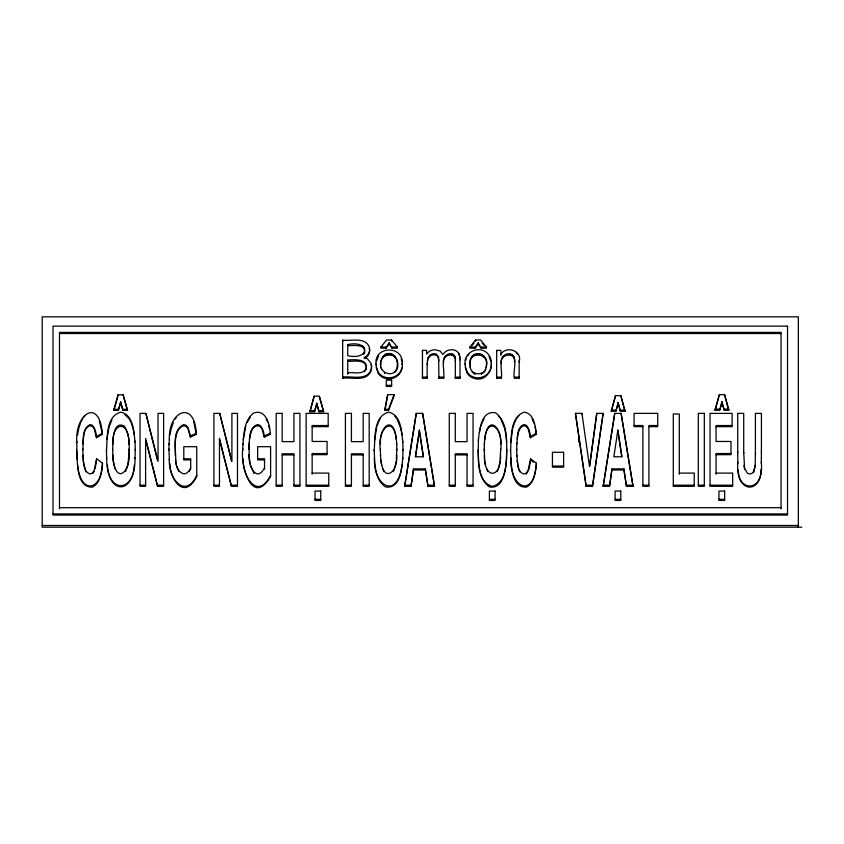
<?xml version="1.0" encoding="UTF-8"?>
<svg xmlns="http://www.w3.org/2000/svg" width="844" height="844" viewBox="0 0 844 844"><rect width="100%" height="100%" fill="white"/><g stroke="black" fill="none" stroke-linecap="round" stroke-linejoin="round"><path stroke-width="1.27" d="M371.086 364.534A11.194 10.814 0 0 1 370.421 372.373C364.882 381.857 351.241 376.878 342.675 378.249L342.675 340.206C350.988 341.282 365.283 336.577 369.324 347.158C370.621 351.294 368.237 355.778 364.355 357.487L364.355 358.605M347.739 360.082L347.739 373.892L347.739 372.774C353.309 371.793 363.616 375.58 366.117 368.089L366.117 369.208C368.68 358.415 354.227 359.512 347.739 360.082L347.739 361.2C353.446 361.781 365.631 358.573 366.307 367.551M347.739 344.563L347.739 355.725C370.041 360.578 370.432 339.784 347.739 344.563L347.739 345.681C353.225 345.66 366.486 343.571 364.471 353.119L364.471 352.001M427.159 363.258L427.159 378.249L422.464 378.249L422.464 350.376L426.663 350.376L426.663 354.132L428.182 352.359A9.727 9.4 0 0 1 435.061 349.775L440.104 351.009L442.878 354.459L444.651 352.412A9.484 9.157 0 0 1 451.434 349.775C456.498 349.247 460.571 353.826 459.991 358.774L459.991 378.249L455.327 378.249L455.327 377.131L459.991 377.131L459.991 378.249M455.327 361.401C455.929 358.025 454.557 353.425 450.39 353.71C438.743 354.955 445.347 371.138 443.617 378.249L438.922 378.249L438.627 357.107L436.253 354.079A6.826 6.594 0 0 0 430.345 354.712L427.908 357.666L427.159 364.376M455.327 378.249L455.327 360.282M519.165 360.683L519.165 378.249L514.471 378.249C512.097 371.676 519.82 355.134 508.71 353.71C496.662 354.607 502.866 371.149 501.357 378.249L496.662 378.249L496.662 350.376L500.882 350.376L500.882 355.303M761.299 463.25L761.425 451.097M82.786 449.968C83.767 441.992 81.077 428.404 90.213 424.553L92.418 425.365C95.499 428.657 96.227 433.383 96.48 437.719L102.419 434.291C99.697 396.786 74.483 413.676 76.836 442.583M168.937 450.158L169.053 443.596M242.798 450.158L242.914 443.596M516.707 449.968L516.834 442.878M755.422 453.112L755.158 466.426L753.597 472.619M112.621 450.358C113.096 444.039 111.914 419.795 124.226 426.072C131.274 437.245 129.143 451.783 127.961 464.316M129.079 449.04C131.907 472.239 114.752 487.526 112.769 454.969M380.37 450.358C376.952 426.231 395.456 410.574 396.68 444.387M396.817 449.04L396.353 459.822M484.224 450.358L484.372 443.438M500.682 449.04L500.207 459.822M249.128 442.889L249.128 455.57L250.119 464.063M248.98 449.578C249.813 441.528 247.798 427.634 257.557 424.553L259.941 425.313C263.085 428.33 264.003 432.909 264.256 437.087L270.217 434.386L270.217 433.267L264.256 435.968M76.836 441.465L76.836 459.073M510.514 451.044C511.622 438.384 509.375 416.999 524.43 412.157C534.22 413.697 535.402 426.463 536.341 434.291L530.401 437.719L528.196 428.9L526.339 426.484L524.124 425.671C518.48 426.874 518.068 434.28 517.214 438.912M135.04 458.725L135.283 449.388M402.778 458.725L403.031 449.388M506.885 449.388C505.894 461.668 507.381 482.335 492.506 486.418C477.63 482.504 479.002 461.932 478.042 449.725M106.439 450.844C107.599 438.363 105.289 416.408 120.819 412.157C133.563 414.815 133.869 431.875 135.04 442.214M374.177 450.844C375.348 438.363 373.037 416.408 388.567 412.157C401.311 414.815 401.607 431.875 402.778 442.214M478.379 439.64C478.664 455.138 475.383 476.269 489.362 486.925C503.9 489.604 505.693 468.842 506.643 458.725C506.305 443.575 509.132 423.15 495.544 412.779C480.974 409.994 479.308 430.799 478.379 440.758M761.299 462.132C764.685 495.565 734.776 495.228 737.856 462.269M501.357 363.637C498.836 354.005 516.169 351.283 514.471 361.981M397.292 363.606C398.083 380.771 375.126 373.903 381.572 359.27C388.282 344.795 403.147 360.462 395.984 371.107M486.186 367.193C491.092 351.832 467.85 348.129 470.034 364.872M380.992 364.872C378.629 353.668 396.659 350.777 397.144 362.392M169.053 444.714L169.422 438.447M242.914 444.714C243.821 433.879 244.116 420.154 253.654 413.054C266.103 408.496 270.196 425.344 270.217 434.386M82.912 443.997C83.767 437.962 82.997 427.876 90.213 425.671L92.418 426.484L94.275 428.9L96.48 437.719M516.834 443.997C517.657 437.698 516.591 426.98 524.124 424.553L526.339 425.365C529.42 428.657 530.148 433.383 530.401 437.719M376.171 364.872C373.09 345.259 404.719 345.027 402.113 364.502M465.202 364.872C462.723 352.497 479.107 344.753 487.537 353.393C497.179 363.521 487.674 384.21 472.935 377.954A11.637 11.246 0 0 1 467.228 373.259L465.434 368.068L465.202 363.753M112.769 444.556C111.788 420.586 129.849 420.154 128.932 444.387M380.507 444.556C378.671 427.444 394.064 415.902 396.258 439.386M484.372 444.556C485.522 410.965 504.058 425.682 500.682 450.158M396.68 454.895C398.326 472.334 383.345 483.844 380.95 459.959M500.534 454.895C501.325 479.329 483.707 479.413 484.372 454.969M402.113 363.384C404.128 373.67 393.262 381.889 383.893 377.954A11.637 11.246 0 0 1 378.186 373.259L376.392 368.068L376.171 363.753M491.155 363.384C492.59 373.312 481.787 380.538 472.935 376.835A11.637 11.246 0 0 1 467.228 372.141L465.434 366.95M510.757 442.583L512.677 428.657M135.04 457.606C135.61 496.293 106.312 496.768 106.682 457.838M402.778 457.606C401.976 467.924 400.457 489.541 385.497 486.925C373.86 478.97 374.915 462.227 374.177 449.725M106.924 439.566L108.992 427.222L111.946 419.742M374.525 440.758L376.74 427.222M169.422 439.566C167.872 411.176 194.975 398.938 196.357 434.386L190.396 437.087L188.033 428.731L186.081 426.431L183.707 425.671C172.703 429.944 175.911 446.117 175.267 455.57M243.283 439.566L245.826 426.125M443.617 362.709C441.686 355.619 454.146 351.273 455.211 359.059M596.771 413.381L589.492 466.532L581.959 413.381L575.45 413.381L586.084 486.313L592.488 486.313L603.144 413.381L596.771 413.381L589.661 466.352M760.94 469.369C761.742 491.071 738.236 491.736 738.3 469.908M82.912 455.169C83.809 461.32 82.796 471.617 90.086 474.022L92.312 473.104L94.201 470.351L96.68 458.788L102.504 463.25C102.082 490.543 80.739 495.618 77.553 465.086M517.214 460.507C518.058 465.171 518.322 472.714 524.008 474.022L526.234 473.104L528.122 470.351L530.602 458.788L536.425 463.25C534.136 499.089 509.955 488.528 510.757 457.954M530.433 461.046L529.156 468.494M592.488 486.313L603.144 413.381M411.06 486.313L413.518 468.884L425.397 468.884L427.992 486.313L434.533 486.313L422.622 413.381L416.271 413.381L404.687 486.313L411.06 486.313L413.518 468.884M415.554 456.636L419.373 431.252L423.277 456.636M609.547 486.313L612.005 468.884L623.895 468.884L626.491 486.313L633.021 486.313L621.11 413.381L614.759 413.381L603.175 486.313L609.547 486.313L612.005 468.884M755.158 465.308L753.597 471.501L751.983 473.4L749.736 474.022L747.489 473.357L744.587 468.251L743.712 452.278M404.687 486.313L416.271 413.381M603.175 486.313L614.759 413.381M396.247 461.088L394.855 467.724M484.794 439.524C486.925 416.187 502.349 427.022 500.534 444.387M500.102 461.088L498.709 467.724M249.56 439.175C250.468 434.238 251.449 426.547 257.557 425.671L259.941 426.431L261.893 428.731L264.256 437.087M77.553 435.114L78.756 428.657M170.034 434.744L170.878 430.229M384.906 409.266L387.712 394.623L394.095 394.623L394.095 395.741L388.525 410.384L384.906 410.384L384.906 409.266L388.525 409.266L394.095 394.623M384.906 410.384L387.712 394.623M134.301 464.886C133.141 492.4 108.718 492.643 107.42 465.033M402.05 464.886C397.44 500.703 373.048 485.859 374.43 457.838M486.186 366.074C486.323 376.266 470.15 376.35 470.182 366.169M470.182 362.466C470.509 350.872 488.549 353.552 486.334 364.724M479.403 432.434L480.595 427.222M427.349 361.148L427.908 358.784L430.345 355.83A6.826 6.594 0 0 1 436.253 355.208L437.772 356.337L438.922 360.873M95.235 468.494L96.68 458.788M171.153 429.195L173.284 422.527M376.435 361.401L378.576 355.894M465.74 360.399L466.278 358.405M127.782 465.382L125.545 471.627M120.555 403.084L118.36 410.384L113.761 410.384L118.023 394.823L123.298 394.823L127.497 410.384L122.907 410.384L120.555 401.966L122.907 410.384M113.761 410.384L117.664 397.144M316.7 404.445L314.517 411.745L309.906 411.745L314.168 396.174L319.443 396.174L323.642 411.745L319.053 411.745L316.7 403.327L319.053 411.745M309.906 411.745L314.168 396.174M618.072 403.928L615.888 411.228L611.278 411.228L615.54 395.657L620.815 395.657L625.014 411.228L620.424 411.228L618.072 402.81L620.424 411.228M611.278 411.228L615.54 395.657M721.863 402.968L719.679 410.258L715.068 410.258L719.331 394.697L724.606 394.697L728.805 410.258L724.215 410.258L721.863 401.849L724.215 410.258M715.068 410.258L719.331 394.697M118.36 410.384L120.555 401.966M314.517 411.745L316.7 403.327M615.888 411.228L618.072 402.81M719.679 410.258L721.863 401.849M79.093 427.56L80.433 423.192M513.004 427.56L514.355 423.192M377.131 426.062L378.312 422.58M480.996 426.062L482.167 422.58M401.712 367.995C400.404 375.97 390.92 379.568 383.893 376.835A11.637 11.246 0 0 1 378.186 372.141L376.392 366.95M528.924 469.369L526.234 474.222M485.026 371.107L485.754 369.313M393.283 471.627L394.517 468.895M497.148 471.627L498.371 468.895M80.95 422.116L82.501 418.856M514.872 422.116L515.906 419.943M378.766 421.631L380.148 418.793M482.631 421.631L484.002 418.793M247.144 422.527L250.436 416.852M196.747 475.299C186.018 498.382 169.918 480.531 169.918 463.683M270.607 475.299C257.399 501.389 242.323 475.71 243.23 458.999M190.681 467.903C184.53 481.228 175.067 469.021 175.71 459.642M189.183 471.385L190.185 469.813M264.541 467.903C255.859 484.045 247.788 463.44 249.128 454.452M174.813 419.436L176.586 416.852M92.945 473.305L94.201 471.469M386.257 348.171L386.257 347.053L389.211 342.769L392.08 348.171L397.397 348.171L397.397 347.053L391.532 340.005L386.52 340.005L380.887 347.053L380.887 348.171L386.257 348.171L389.211 343.888L389.211 342.769M475.299 348.171L475.299 347.053L478.253 342.769L481.112 348.171L486.439 348.171L486.439 347.053L480.574 340.005L475.562 340.005L469.929 347.053L469.929 348.171L475.299 348.171L478.253 343.888L478.253 342.769M83.292 417.822L84.864 415.754M516.423 418.856L518.786 415.754M472.345 345.154L473.948 343.139M500.882 354.185C506.442 345.449 522.563 350.608 519.165 361.802M467.618 355.894L468.863 354.543M365.135 358.109C368.67 356.358 370.474 352.032 369.324 348.277M96.48 436.601L102.419 433.172M530.401 436.601L536.341 433.172M190.396 437.087L190.396 435.968L196.357 433.267M59.481 333.517L781.048 333.517M380.887 347.053L386.257 347.053M392.08 347.053L397.397 347.053M469.929 347.053L475.299 347.053M481.112 347.053L486.439 347.053M386.288 385.318L391.637 385.318M715.068 409.14L719.679 409.14M724.215 409.14L728.805 409.14M113.761 409.266L118.36 409.266M122.907 409.266L127.497 409.266M611.278 410.11L615.888 410.11M620.424 410.11L625.014 410.11M309.906 410.627L314.517 410.627M319.053 410.627L323.642 410.627M145.875 413.381L140.03 413.381L140.03 486.313L145.611 486.313L145.611 438.363L157.596 486.313L163.62 486.313L163.62 413.381L158.039 413.381L158.039 461.341L145.875 413.381L157.406 459.938M219.725 413.381L213.891 413.381L213.891 486.313L219.461 486.313L219.461 438.363L231.456 486.313L237.48 486.313L237.48 413.381L231.9 413.381L231.9 461.341L219.725 413.381L231.583 461.193M328.189 425.534L312.153 425.534L312.153 441.454L327.082 441.454L327.082 454.673L312.153 454.673M634.076 425.534L642.896 425.534L642.896 486.313L648.899 486.313L648.899 425.534L657.708 425.534M732.096 425.534L716.05 425.534L716.05 441.454L730.978 441.454L730.978 454.673L716.05 454.673M312.153 426.653L328.189 426.653L328.189 413.381L306.14 413.381L306.14 486.313L328.759 486.313L328.759 473.094L312.153 473.094M642.896 426.653L634.076 426.653L634.076 413.381L657.708 413.381L657.708 426.653L648.899 426.653M716.05 426.653L732.096 426.653L732.096 413.381L710.047 413.381L710.047 486.313L732.655 486.313L732.655 473.094L716.05 473.094M327.082 453.555L312.153 453.555L312.153 474.212M730.978 453.555L716.05 453.555L716.05 474.212M282.17 454.916L293.934 454.916M351.421 454.916L363.184 454.916M455.285 454.916L467.048 454.916M183.802 458.788L190.681 458.788L190.681 469.021M257.663 458.788L264.541 458.788L264.541 469.021M190.681 459.906L183.802 459.906L183.802 446.698L196.747 446.698L196.747 476.417C183.074 503.129 168.03 475.678 169.37 458.999M264.541 459.906L257.663 459.906L257.663 446.698L270.607 446.698L270.607 476.417C252.134 508.046 240.034 464.749 242.798 449.04M552.43 466.046L563.623 466.046M413.518 470.002L425.397 470.002L427.992 486.313M612.005 470.002L623.895 470.002L626.491 486.313M679.293 473.094L694.222 473.094L694.222 486.313L673.29 486.313L673.29 413.971L679.293 413.971L679.293 474.212M140.03 485.194L145.611 485.194M157.596 485.194L163.62 485.194M213.891 485.194L219.461 485.194M231.456 485.194L237.48 485.194M276.167 485.194L282.17 485.194M293.934 485.194L299.936 485.194M306.14 485.194L328.759 485.194M345.418 485.194L351.421 485.194M363.184 485.194L369.187 485.194M404.687 485.194L411.06 485.194M427.992 485.194L434.533 485.194M449.272 485.194L455.285 485.194M467.048 485.194L473.051 485.194M575.45 413.381L586.084 485.194L592.488 485.194M603.175 485.194L609.547 485.194M626.491 485.194L633.021 485.194M642.896 485.194L648.899 485.194M673.29 485.194L694.222 485.194M698.315 485.194L704.318 485.194M710.047 485.194L732.655 485.194M315.044 499.332L320.752 499.332M489.383 499.332L495.08 499.332M615.107 499.332L620.804 499.332M718.951 499.332L724.648 499.332M59.481 507.687L781.048 507.687M53.003 513.943L787.526 513.943M42.2 525.495L798.329 525.495M801.8 527.173L42.2 527.173L42.2 316.827L798.329 316.827L798.329 527.173M364.355 357.487L367.425 358.816L371.086 363.416A11.194 10.814 0 0 1 370.421 371.254C364.882 380.739 351.241 375.759 342.675 377.131L342.675 378.249M124.87 414.509L129.195 418.814M533.513 462.143L530.602 459.906L530.602 458.788M516.138 352.771L517.446 354.047M482.24 343.139L483.918 345.154M498.34 415.744L499.986 417.791M394.475 415.744L396.121 417.791M254.055 473.547L250.299 465.16M478.253 343.888L481.112 348.171M389.211 343.888L392.08 348.171M532.079 418.793L534.252 423.614M500.808 418.814L504.67 428.53L505.904 434.892M396.944 418.814L400.805 428.53L402.039 434.892M129.733 419.89L130.799 422.042M489.119 356.484L490.934 361.485M266.208 418.888L267.632 421.958M178.738 471.553L176.786 466.352M486.555 468.853L487.8 471.606M382.701 468.853L383.946 471.606M459.442 355.894L458.746 353.235M518.733 469.369L519.82 471.891M85.898 471.891L83.292 461.626L82.786 448.85M99.381 421.061L102.419 434.291M131.337 423.118L132.719 427.444M193.772 421.958L196.357 434.386M728.805 410.258L724.606 394.697M625.014 411.228L620.815 395.657M319.443 397.292L323.642 411.745M123.646 397.144L127.497 410.384M114.953 468.853L113.201 461.077L112.621 449.24M517.847 465.983L518.438 468.241M219.461 439.481L231.456 486.313M145.928 440.747L157.596 486.313M401.206 358.816L401.892 361.485M381.14 367.288L381.572 369.366M268.772 425.566L269.415 428.678M133.067 428.53L134.291 434.892M190.396 435.968L188.033 427.613L186.081 425.313L183.707 424.553C171.216 430.482 176.143 449.504 175.71 460.761M484.815 461.077L485.543 465.339M381.129 462.143L381.678 465.339M175.89 461.858L176.449 465.16M633.021 486.313L621.11 413.381M535.075 426.674L536.341 434.291M434.533 486.313L422.622 413.381M743.944 465.392L744.587 469.369M617.871 431.252L621.764 456.636M517.688 464.896L516.834 455.169M506.02 436.116L506.643 442.214M484.699 459.832L484.224 449.24M380.517 454.969L380.95 461.077M459.853 357.74L459.991 359.892M470.034 363.753L470.182 367.288M168.937 449.04L169.37 460.117M510.514 449.926C511.664 461.13 509.628 487.473 526.361 487.178C534.801 482.842 535.296 471.532 536.425 463.25M402.778 441.096L403.031 450.506M135.04 441.096L135.283 450.506M106.439 449.725L106.682 458.957M76.593 449.926C77.827 461.119 75.654 487.463 92.439 487.178C100.879 482.842 101.375 471.532 102.504 463.25M380.37 449.24L380.517 456.087M396.68 443.269L396.817 450.158M516.707 448.85L516.834 456.287M737.709 451.688L737.856 463.388M781.048 508.805L781.048 332.399L59.481 332.399L59.481 508.805M761.425 452.215L761.425 413.381L755.422 413.381L755.422 454.23M743.712 453.397L743.712 413.381L737.709 413.381L737.709 452.806M623.895 468.884L623.895 470.002M586.084 485.194L586.084 486.313M581.959 413.381L581.959 414.499M578.636 439.45L578.636 442.066M519.165 378.249L519.165 377.131L514.471 377.131L514.471 378.249M513.922 356.717L513.922 357.835M513.163 355.482L513.163 356.601M511.981 354.522L511.981 355.641M510.472 353.91L510.472 355.029M502.581 356.674L502.581 357.793M501.357 378.249L501.357 377.131L496.662 377.131L496.662 378.249M496.662 350.376L496.662 351.494M484.013 371.444L484.013 372.563M484.002 356.084L484.002 357.202M482.779 372.563L482.779 373.681M482.757 354.965L482.757 356.084M481.386 354.174L481.386 355.292M481.397 373.364L481.397 374.483M479.856 353.689L479.856 354.807M478.2 353.531L478.2 354.649M476.512 353.689L476.512 354.807M475.562 340.005L475.562 341.124M474.972 354.163L474.972 355.282M474.972 373.375L474.972 374.493M473.589 354.965L473.589 356.084M473.589 372.573L473.589 373.692M472.355 356.073L472.355 357.191M472.355 371.455L472.355 372.573M454.863 356.368L454.863 357.487M454.22 355.282L454.22 356.4M453.207 354.438L453.207 355.556M451.909 353.889L451.909 355.007M444.693 356.664L444.693 357.782M443.617 378.249L443.617 377.131L438.922 377.131L438.922 378.249M427.159 378.249L427.159 377.131L422.464 377.131L422.464 378.249M425.397 468.884L425.397 470.002M422.464 350.376L422.464 351.494M394.96 356.084L394.96 357.202M394.971 371.444L394.971 372.563M393.715 354.965L393.715 356.084M392.344 354.174L392.344 355.292M391.532 340.005L391.532 341.124M390.814 353.689L390.814 354.807M389.158 353.531L389.158 354.649M388.525 409.266L388.525 410.384M387.47 353.689L387.47 354.807M385.93 354.163L385.93 355.282M384.547 354.965L384.547 356.084M384.547 372.573L384.547 373.692M383.313 356.073L383.313 357.191M365.547 369.535L365.547 370.653M364.692 370.727L364.692 371.845M364.492 348.498L364.492 349.616M363.806 346.989L363.806 348.108M363.743 353.457L363.743 354.575M362.698 345.818L362.698 346.937M342.675 340.206L342.675 341.324M123.298 394.823L123.298 395.941M118.023 394.823L118.023 395.941M419.373 430.134L415.364 456.783L423.477 456.783L419.373 430.134M617.871 430.134L613.852 456.783L621.965 456.783L617.871 430.134M787.526 326.143L53.003 326.143L53.003 515.062L787.526 515.062L787.526 326.143M391.637 380.159L386.288 380.159L386.288 386.436L391.637 386.436L391.637 380.159M282.17 413.381L276.167 413.381L276.167 486.313L282.17 486.313L282.17 453.798L293.934 453.798L293.934 486.313L299.936 486.313L299.936 413.381L293.934 413.381L293.934 441.644L282.17 441.644L282.17 413.381M351.421 413.381L345.418 413.381L345.418 486.313L351.421 486.313L351.421 453.798L363.184 453.798L363.184 486.313L369.187 486.313L369.187 413.381L363.184 413.381L363.184 441.644L351.421 441.644L351.421 413.381M455.285 413.381L449.272 413.381L449.272 486.313L455.285 486.313L455.285 453.798L467.048 453.798L467.048 486.313L473.051 486.313L473.051 413.381L467.048 413.381L467.048 441.644L455.285 441.644L455.285 413.381M704.318 413.381L698.315 413.381L698.315 486.313L704.318 486.313L704.318 413.381M563.623 452.278L552.43 452.278L552.43 467.165L563.623 467.165L563.623 452.278M320.752 491.071L315.044 491.071L315.044 500.45L320.752 500.45L320.752 491.071M495.08 491.071L489.383 491.071L489.383 500.45L495.08 500.45L495.08 491.071M620.804 491.071L615.107 491.071L615.107 500.45L620.804 500.45L620.804 491.071M724.648 491.071L718.951 491.071L718.951 500.45L724.648 500.45L724.648 491.071"/></g></svg>
